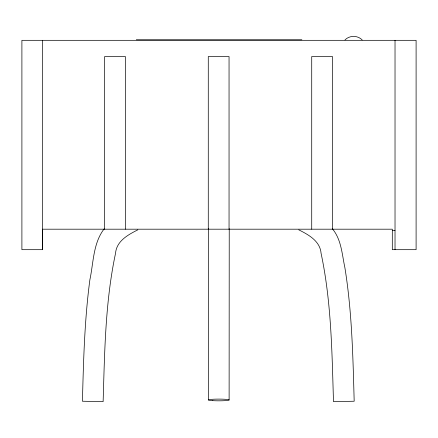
<?xml version="1.0" encoding="UTF-8"?>
<svg xmlns="http://www.w3.org/2000/svg" width="438" height="438" viewBox="0 0 438 438"><rect width="100%" height="100%" fill="white"/><g stroke="black" fill="none" stroke-linecap="round" stroke-linejoin="round"><path stroke-width="0.66" d="M208.532 228.724L208.422 399.965M229.233 228.811L229.118 399.965M104.074 228.975C93.07 243.336 93.513 262.751 89.889 279.718C84.534 319.981 83.488 360.671 82.437 401.23L103.127 401.635C104.655 352.086 105.197 302.012 115.539 253.317C116.486 241.053 128.137 234.697 137.855 229.835M344.969 39.935C349.464 35.226 357.693 35.226 362.188 39.935M136.295 39.754L301.87 39.754M392.306 230.328L395.027 230.328M298.76 229.835C308.483 234.697 320.129 241.053 321.076 253.317C331.418 302.012 331.96 352.086 333.488 401.635L354.183 401.23C352.929 356.603 352.032 311.736 344.87 267.574C342.034 254.494 341.443 239.745 332.541 228.975M395.027 40.318L395.027 249.682M332.491 229.194L332.491 56.546L311.719 56.546L311.719 229.194M229.047 229.194L229.047 56.546L208.28 56.546L208.28 229.194M125.405 229.194L125.405 56.546L104.638 56.546L104.638 229.194M42.546 40.318L42.546 249.682L21.9 249.682L21.9 40.318L416.1 40.318L416.1 249.682L392.306 249.682L392.306 229.194L42.448 229.194L42.448 249.682M212.824 400.666A10.348 0.86 0 0 0 229.079 400.042A10.348 0.86 0 0 0 214.417 399.188A10.348 0.86 0 0 0 212.824 400.666"/></g></svg>
